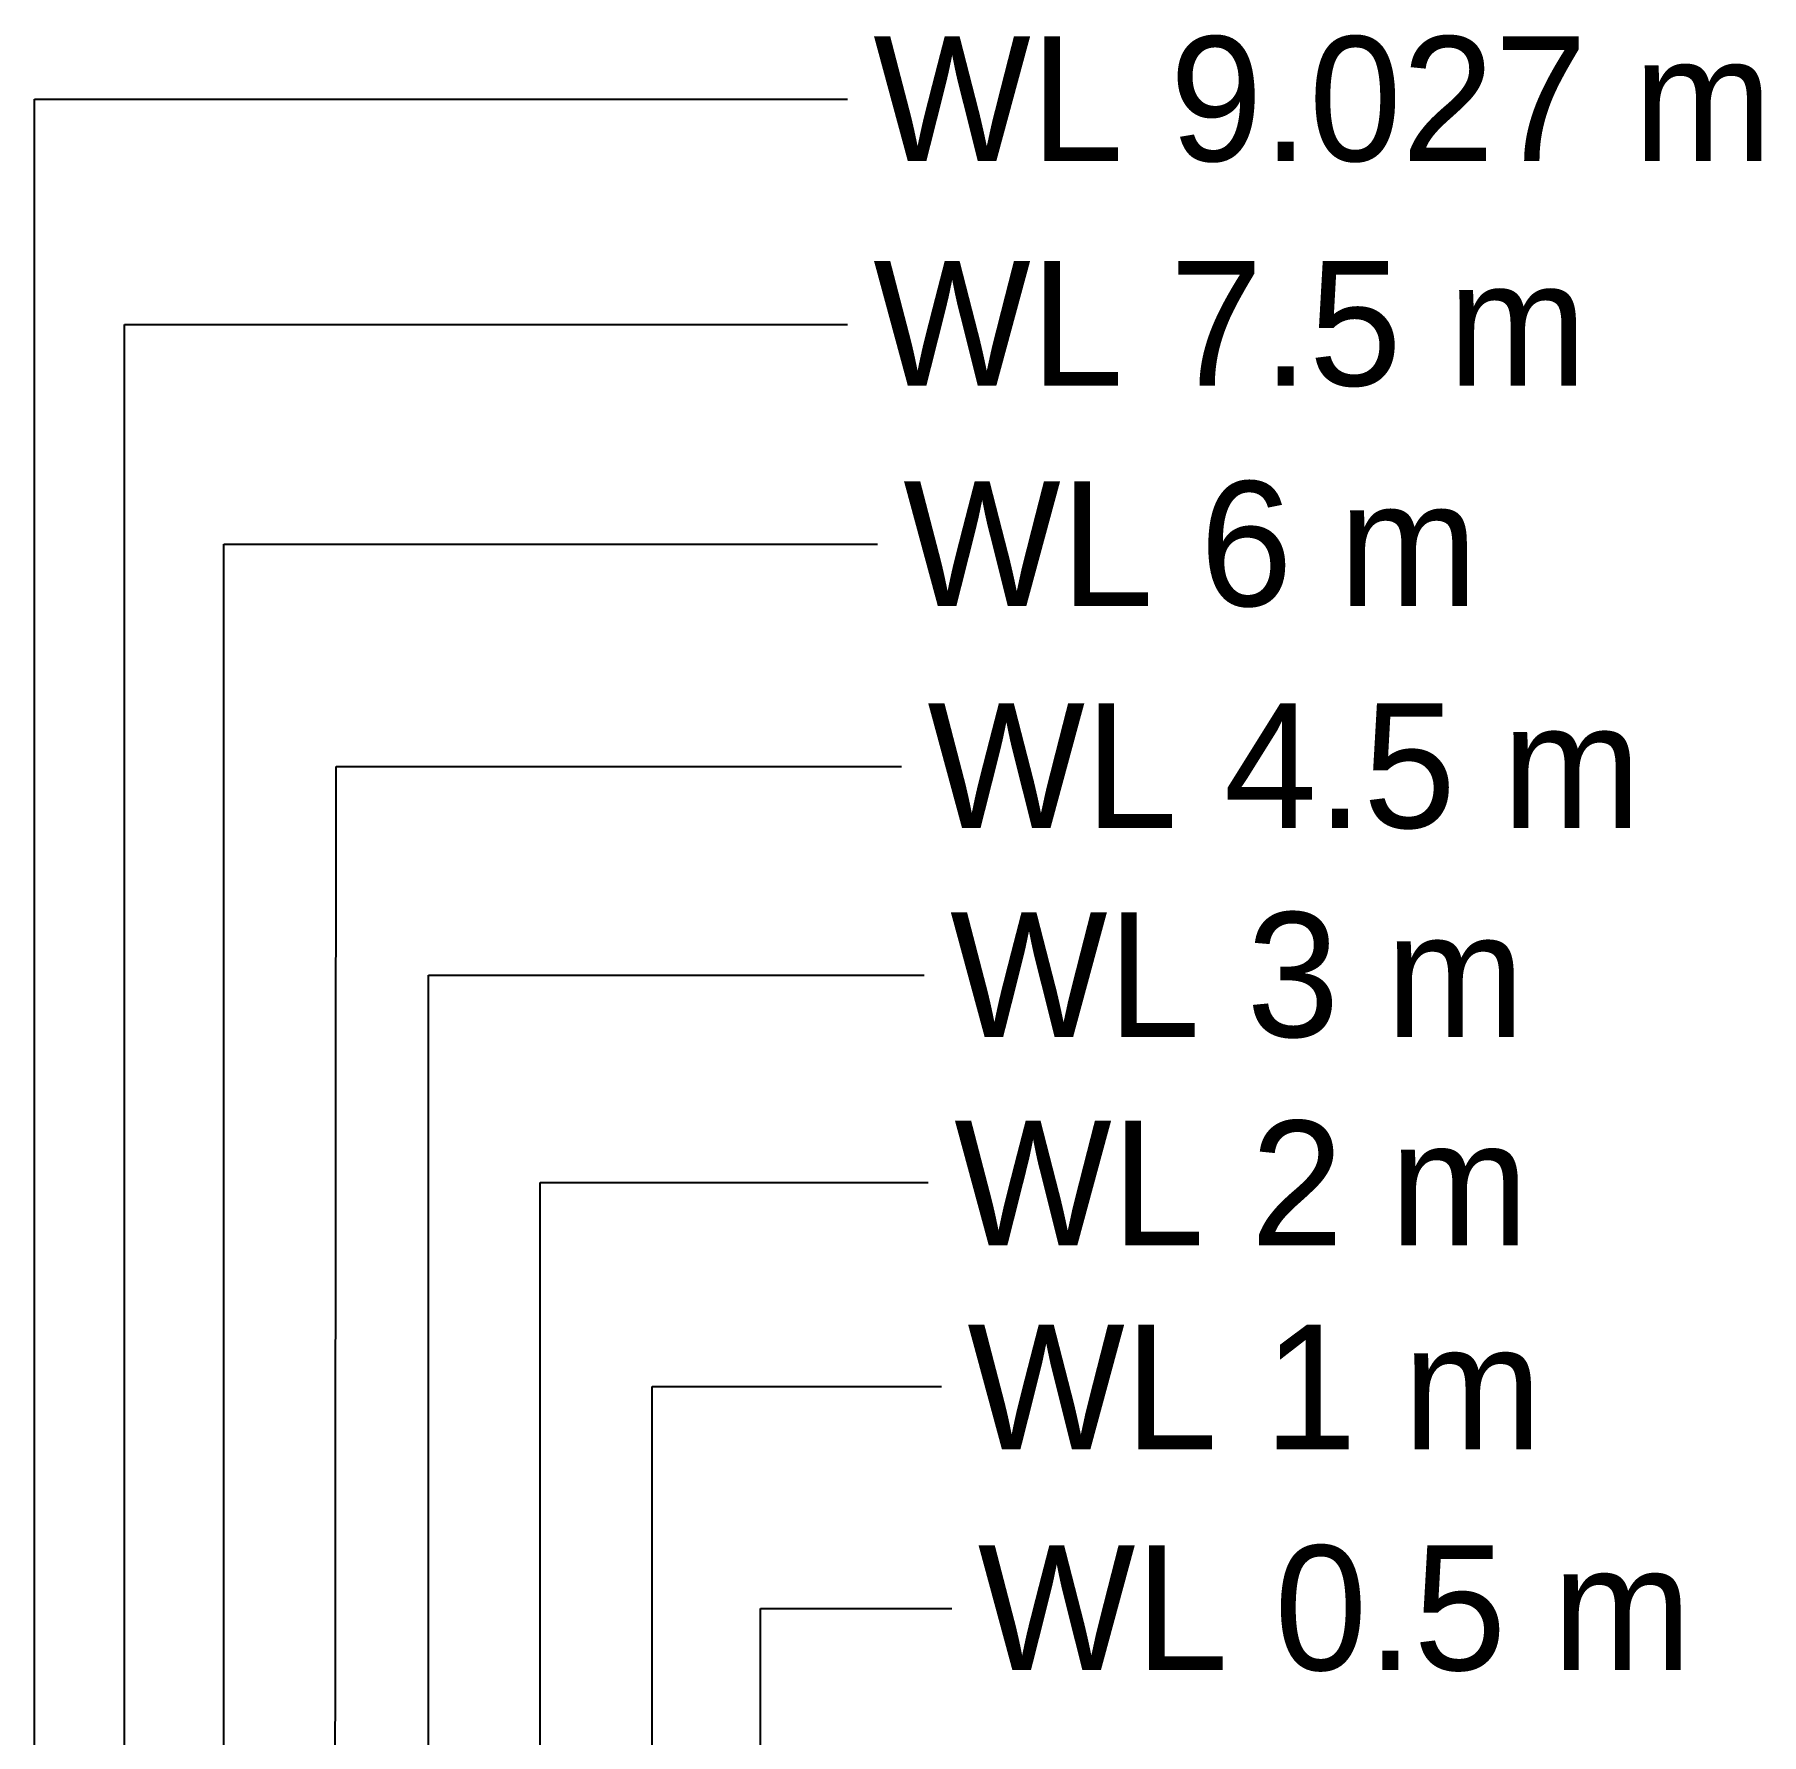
# Model space of a CAD drawing. Extents: x 3 to 181, y 2 to 128.
# Drawn here: x 146.68 to 152.22, y 70.03 to 75.49 of the extents above; entities that cross this region are included whole.
import ezdxf

# ---------------------------------------------------------------- set-up
doc = ezdxf.new("R2010")
doc.units = 0
doc.layers.get('0').update_dxf_attribs({"linetype": 'CONTINUOUS'})

# ---------------------------------------------------------------- blocks, each defined once
blk = doc.blocks.new('*U1005')
blk.add_text('WL 0.5 m', height=0.4).set_placement((149.7092, 70.241))
blk = doc.blocks.new('*U1006')
blk.add_text('WL 1 m', height=0.4).set_placement((149.6755, 70.9498))
blk = doc.blocks.new('*U1007')
blk.add_text('WL 2 m', height=0.4).set_placement((149.6334, 71.6035))
blk = doc.blocks.new('*U1008')
blk.add_text('WL 3 m', height=0.4).set_placement((149.6201, 72.2724))
blk = doc.blocks.new('*U1009')
blk.add_text('WL 4.5 m', height=0.4).set_placement((149.5476, 72.943))
blk = doc.blocks.new('*U1010')
blk.add_text('WL 6 m', height=0.4).set_placement((149.47, 73.6549))
blk = doc.blocks.new('*U1024')
blk.add_text('WL 7.5 m', height=0.4).set_placement((149.3738, 74.3617))
blk = doc.blocks.new('*U1025')
blk.add_text('WL 9.027 m', height=0.4).set_placement((149.3738, 75.0823))

msp = doc.modelspace()

# ---------------------------------------------------------------- linework, layer by layer
at = {"linetype": 'BYBLOCK'}
for p, q in [((146.6839, 75.2805), (149.2906, 75.2805)), ((146.9729, 74.5583), (149.2906, 74.5583)), ((147.2913, 73.8532), (149.3869, 73.8532)), ((147.6513, 73.1395), (149.4644, 73.1395)), ((147.9478, 72.4705), (149.5369, 72.4705)), ((148.3053, 71.8051), (149.5503, 71.8051)), ((148.6643, 71.1513), (149.5923, 71.1513)), ((149.0124, 70.4384), (149.626, 70.4384))]:
    msp.add_line(p, q, dxfattribs=at)
for points in [[(146.6839, 65.3816), (146.6839, 75.2805)], [(146.9729, 65.1679), (146.9729, 74.5583)], [(147.2913, 64.9038), (147.2913, 73.8532)], [(147.6443, 64.5629), (147.6513, 73.1395)], [(147.9478, 64.1448), (147.9478, 72.4705)], [(148.3053, 63.6944), (148.3053, 71.8051)], [(148.6643, 62.9677), (148.6643, 71.1513)], [(149.0047, 62.1056), (149.0124, 70.4384)]]:
    msp.add_lwpolyline(points, dxfattribs=at)

# ---------------------------------------------------------------- block references
for name in ['*U1025', '*U1024', '*U1010', '*U1009', '*U1008', '*U1007', '*U1006', '*U1005']:
    msp.add_blockref(name, (0, 0))

doc.saveas('drawing.dxf')
